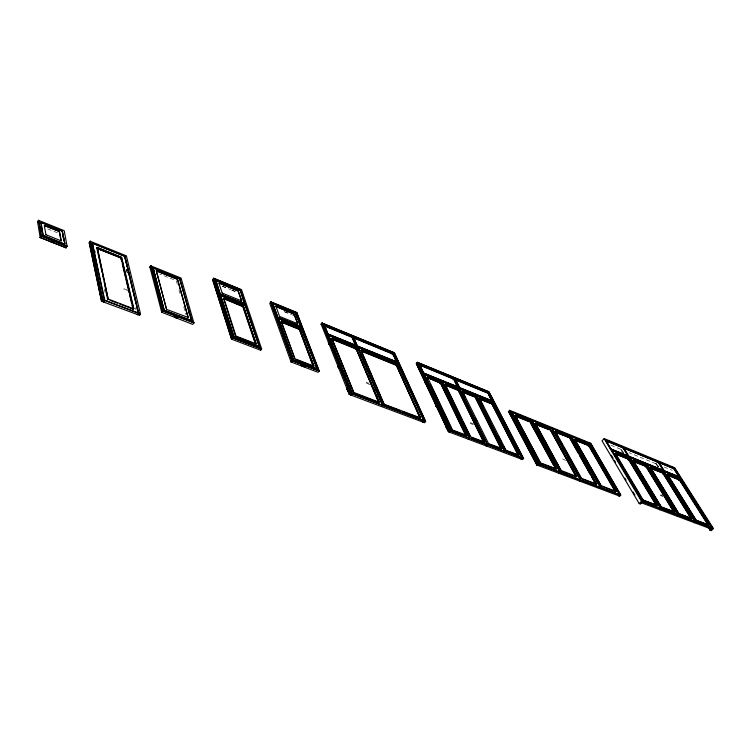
<?xml version="1.0" encoding="UTF-8"?>
<svg xmlns="http://www.w3.org/2000/svg" width="751" height="751" viewBox="0 0 751 751"><rect width="100%" height="100%" fill="white"/><g stroke="black" fill="none" stroke-linecap="round" stroke-linejoin="round"><path stroke-width="0.56" stroke-dasharray="3.75 2.82" d="M177.311 284.263L176.26 280.658L159.785 274.096M622.729 452.815L620.523 449.182L622.476 447.136M658.758 466.991L656.646 464.005L658.514 466.991M655.98 463.743L657.698 466.662L655.83 463.677L657.707 461.658M664.156 467.019L672.314 470.361M611.014 445.268L620.579 449.229L622.532 447.192M655.848 463.714L628.925 452.628M660.486 494.834L662.185 495.378M470.333 422.682L473.646 423.771M366.197 382.353L369.023 383.292M127.107 289.529L123.774 288.919L128.721 291.379M47.782 228.971L58.371 233.139M222.465 286.225L225.61 287.511M231.909 290.093L235.054 291.388M284.516 311.684L289.726 313.815M222.315 286.253L230.707 289.698M231.759 290.13L237.034 292.317M284.366 311.703L291.688 314.735M369.67 384.643L365.868 382.747M470.164 423.311L473.374 424.747M565.597 460.429L562.602 458.899M662.804 496.514L660.185 495.162M662.56 495.378L662.926 495.979M623.471 452.562L621.387 449.53L623.302 452.6M179.01 290.017L180.278 294.505M183.77 306.849L185.995 314.707M126.572 269.327L127.651 273.862M126.29 269.318L127.37 273.852M135.49 307.826L136.025 310.088M104.427 289.182L105.168 292.608"/><path stroke-width="1.13" d="M272.951 303.611L295.547 312.923M620.683 495.2L537.913 463.977L509.497 410.346L508.568 411.539L536.918 465.066L538.27 465.554L539.321 464.249L511.356 411.764L538.533 463.301M622.635 447.174L628.165 456.045L622.663 446.967L605.728 439.973L611.173 449.117L627.817 455.895M708.39 527.286L710.324 530.375L712.549 528.216L680.641 478.096L611.708 450.018L642.565 501.79L660.617 508.483L659.491 509.629L660.796 508.69L629.573 457.462L660.636 508.549L713.45 528.554L711.225 530.713L710.277 530.319L708.4 527.174M328.403 342.794L328.619 342.015M646.367 465.817L674.914 512.191L661.312 507.066L633.131 460.504L646.367 465.817L645.353 466.85M97.33 247.379L108.163 299.123L97.132 247.323L121.643 257.302L133.875 308.642L133.368 308.792L133.875 308.642M292.242 360.63L291.116 362.001L318.086 372.299L319.222 370.881L292.158 360.424L270.717 301.846L292.017 360.602L319.222 370.947L296.842 312.594L270.698 301.883L292.186 360.724L319.147 370.834M328.938 344.118L329.332 343.113M425.423 381.884C424.005 381.424 425.883 381.292 425.066 381.189M425.479 381.79L425.113 381.179M92.664 243.127L125.013 256.344L138.719 313.064L137.442 314.528L138.475 313.083L140.381 313.693L139.508 315.364L140.503 313.843L126.375 255.856L90.158 241.278L89.153 242.817L101.498 301.254L103.769 301.986L104.811 300.269L92.401 243.474M241.315 289.745L213.753 278.302L232.801 337.631L261.573 348.671L260.644 350.219L231.552 339.161L212.693 279.748L213.697 278.321L241.54 289.773L261.63 348.952L232.5 337.725L213.613 278.368M89.275 242.967L90.364 241.221L102.652 299.452C99.723 303.291 103.131 297.668 104.811 300.269L138.635 313.374M259.677 346.765L233.955 337.143L220.644 295.059L245.474 305.113L259.677 346.878M259.574 346.84L245.136 304.868M337.922 365.512L338.41 367.408L338.269 366.845M337.884 365.699L338.372 365.887M612.009 450.29L642.631 501.659L641.542 502.851L711.394 529.08M339.114 367.399C338.513 366.544 338.194 367.812 338.954 366.854M643.485 500.26L657.209 505.404L628.991 458.87M256.298 343.695L243.305 306.173L223.789 297.987L243.502 305.948L255.95 343.864M647.221 464.672L678.482 515.383L695.708 521.898L694.375 522.762L695.698 521.748L663.931 471.45L695.529 521.879L712.323 528.188L695.548 521.767M347.309 388.192L346.84 388.07M347.15 389.178L347.46 389.919M347.431 389.656C348.708 390.163 347.028 391.994 347.394 388.68M348.098 390.051L347.957 391.299M66.999 246.075L65.947 247.858L40.113 237.569L41.333 235.861L67.083 246.394L41.042 236.03L38.761 220.306L41.333 235.861L40.235 237.682L37.578 221.845L38.789 220.343M43.107 235.654L40.92 222.212L62.183 230.782L62.727 233.448M659.847 509.666L660.749 508.765L678.482 515.383L677.533 516.35M59.348 231.439L44.356 225.507L59.564 231.561L61.272 240.93L45.905 234.706M244.77 303.883L240.508 290.374L244.957 303.902L220.193 293.97L215.715 280.048L220.118 293.894L244.957 303.902M679.89 479.654L667.47 474.444L680.106 479.579L679.101 480.556M241.522 300.944L238.133 291.088L218.963 282.986L238.292 290.862L241.803 300.813M695.454 521.898L678.331 515.327L677.402 516.256M692.206 518.697L678.923 513.759L650.507 467.498L663.508 472.839L662.551 473.9M696.083 520.096L667.404 474.425L696.036 520.218L708.953 525.052M539.265 464.503L511.309 411.82M261.658 348.877L260.541 350.266M424.662 380.288L424.381 379.968M424.606 381.686L424.644 380.992M424.878 381.715L425.188 381.208M425.216 382.972L425.423 382.09M425.498 382.7L425.995 382.635M435.261 403.672L435.58 403.954M435.871 405.418L435.618 404.742M436.706 405.23L435.965 405.427L435.955 404.864M436.303 406.544L436.706 405.784M446.066 427.188L446.479 426.69M446.46 426.737L446.469 427.291M446.61 427.892C447.483 428.915 446.535 426.681 446.751 428.624M191.937 320.733L164.169 310.332L152.875 267.628L179.771 278.518L191.937 320.733L191.467 320.884L179.414 278.255M188.445 317.551L166.6 309.412L156.283 270.717L177.499 279.288L188.069 317.72M91.19 251.031L91.209 251.529L91.209 250.881M95.734 272.763L95.584 271.993M100.305 294.58L100.155 293.81M213.791 278.33L212.693 279.748L231.665 339.264L232.5 337.725M677.346 516.266L678.491 515.299L660.796 508.69M710.258 530.112L712.277 528.253M166.478 309.093L156.339 270.886M328.553 342.681L329.182 344.287L329.37 343.198M663.274 472.811L650.507 467.498L663.546 472.961M95.565 272.172L95.743 271.543M124.638 256.072L138.297 312.904L137.114 314.622L139.517 315.307M619.613 496.129L618.58 495.744L619.688 494.599M628.747 458.88L615.351 453.228L643.213 500.072M100.127 293.998L100.324 293.35M532.083 420.325L560.293 472.332L538.035 463.761L536.824 464.982L619.725 496.129L620.72 495.05L590.558 443.174L620.683 494.956M97.245 247.68L121.371 257.471L133.471 308.821M511.356 411.764L590.324 443.944L511.459 411.783M605.879 440.199L622.607 447.005M570.075 437.392L555.411 431.487L581.518 478.415L596.726 484.132L570.328 437.514L555.552 431.45M574.853 439.513L601.194 485.822L574.806 439.419L589.122 445.315L616.055 491.445L589.3 445.183L574.909 439.279M535.651 423.404L550.567 429.441L535.51 423.442L561.166 470.661L535.547 423.714M628.991 456.439L623.508 447.314L657.942 461.527L663.555 470.473L628.878 456.326L663.555 470.473L657.876 461.809M347.328 389.365L348.126 389.957L347.685 390.501M459.79 388.821L487.606 444.733L486.16 445.944L487.521 444.723L521.936 457.96L505.132 451.342L503.686 452.534L505.132 451.342L476.829 395.749M530.553 421.414L515.055 415.172L540.335 462.823L556.425 468.868L530.807 421.536L515.224 415.219M449.549 427.967L451.163 431.252L469.422 438.096L442.039 381.574L493.294 402.47L424.287 374.205L427.253 380.832M479.598 398.443L492.158 403.587L518.988 455.19L506.277 450.375M658.89 462.072L674.426 468.324L680.087 477.214L664.325 470.849L658.749 461.856L674.426 468.324L680.087 477.214L664.391 470.886M453.764 378.382L419.518 364.132L423.508 372.928L419.471 364.273L453.792 378.504L458.082 387.065L423.705 373.097L458.288 387.084L453.773 378.222M492.515 400.959L488.019 392.604L455.519 378.964L459.79 387.798L492.543 401.072L460.034 387.826M458.185 389.516L445.146 384.24L458.551 389.778L484.433 442.01L470.68 436.875L445.165 384.343M538.157 465.507L539.115 464.259M328.084 334.026L355.599 345.235L351.909 336.335L324.329 324.976L352.031 393.759L382.512 405.315L352.369 393.693L351.111 395.11L381.32 406.526L382.503 405.249L423.752 420.926L397.786 363.475L328.581 335.265L332.477 345.31M382.55 405.324L425.601 421.518L394.322 352.773L321.972 323.043L394.416 352.857L425.15 420.476M427.535 377.068L441.062 382.681L466.465 435.204L452.506 430.088M396.312 364.395L361.1 350.126L396.612 364.535L420.438 417.978M104.455 300.419L103.272 301.893L104.718 300.578M353.721 337.058L393.317 353.327L397.448 362.217L357.42 346.089L353.552 337.302M356.152 348.089L331.839 338.485L353.843 392.67L331.792 338.232L356.462 348.239L379.377 402.142M623.677 447.624L657.829 461.743M317.298 369.013L301.273 327.943M293.294 359.842L278.189 318.283L293.247 359.917L316.96 368.854M244.638 303.892L240.076 289.989L240.508 290.374M232.801 337.631L231.561 338.992M259.245 346.915L245.22 305.122L220.766 295.002M42.873 235.232L64.868 244.206L62.202 231.008L65.037 244.066M153.176 267.722L154.997 275.758M338.166 366.544C338.654 369.605 339.076 367.295 338.626 367.943L338.739 368.553M64.52 244.197L43.22 235.711L40.845 222.615M37.775 221.808L38.545 220.362L64.201 230.679L67.102 246.337L65.872 247.83M61.066 240.883L59.263 231.749M640.359 503.799L639.204 503.621L602.03 440.828L604.161 438.575L674.689 467.723L713.45 528.554M328.938 343.874L329.21 343.047M436.19 405.756L436.444 406.479L436.96 405.878M338.673 368.093L338.776 367.211M137.442 314.528L103.657 302.062M347.619 390.154L347.6 389.347M161.549 312.209L192.735 324.385L193.983 322.846L162.807 310.783L161.596 312.294L162.807 310.783L150.951 265.788L149.749 267.309L150.979 265.826M162.357 303.582L164.037 310.013M435.693 404.629L435.871 404.273M436.857 405.662L436.303 405.925M179.855 278.659L153.157 267.863L164.122 310.257M446.507 427.666L446.648 428.164L447.174 427.563M445.991 426.502L446.685 425.582M663.508 472.839L692.178 518.753M191.627 320.855L164.206 310.182M222.193 293.097L241.709 300.963M245.126 305.084L220.503 295.002L233.927 336.889M678.341 515.28L647.08 464.587M674.839 512.144L661.378 506.981M259.414 346.765L233.918 337.068M276.03 306.652L279.56 316.443L297.631 323.709L293.829 313.984L275.927 306.539M277.607 317.147L272.697 303.639L277.607 317.147L301.029 326.554L295.519 313.026M445.841 425.733L446.357 425.657L445.54 425.648M446.413 426.934L446.338 427.516M319.072 371.032L296.626 312.566M301.32 328.018L278.349 318.311L301.592 327.934M291.153 361.888L292.045 360.461M313.683 366.094L295.049 358.818L281.296 321.212L299.762 328.666L314.002 365.934M324.376 325.286L351.534 336.373L355.458 345.207L328.009 334.092L324.338 325.08M642.631 501.659L660.589 508.662L641.476 501.311L604.161 438.575M357.213 345.911L353.571 337.143M359.288 350.764L357.72 347.375M349.177 394.209L350.417 393.036L322.019 323.052L321.043 324.413L322.048 323.061L350.126 393.036C355.185 395.636 348.924 390.708 349.393 394.406M392.379 354.819L393.552 353.59M384.343 404.32L420.616 417.969L396.331 364.62M650.554 467.657L678.876 513.693M424.409 374.233L451.304 431.027L449.83 432.276L450.3 432.379M619.763 494.609L590.248 443.935L511.581 412.017M445.146 388.051L442.142 381.733L469.666 437.964L468.211 439.185L468.671 439.288M397.786 363.475L424.108 420.767L422.635 422.043L424.108 420.767L425.657 421.377L424.662 422.719L381.527 406.554L382.775 405.165L357.917 347.563M124.553 256.373L127.238 266.765M104.286 300.419L92.401 243.286M462.607 391.515L475.421 396.8L501.94 448.713L475.665 396.725L462.719 391.28M156.499 271.008L177.142 279.025M240.301 290.384L216.063 280.301M193.889 323.024L181.066 278.058L150.744 265.845L162.535 310.952L193.88 322.705M493.078 402.442L522.001 457.885L523.569 458.561L488.901 391.806L417.209 362.339L449.361 430.53L504.888 451.482M633.131 460.504L646.264 465.817L633.168 460.767M468.455 439.194L469.394 438.124M293.735 313.927L276.096 306.38M174.392 316.866L174.73 316.255M501.968 448.535L488.544 443.634L462.625 391.524M281.475 321.475L299.433 328.431M295.716 312.942L300.691 326.319M398.171 363.747L328.731 335.293M515.158 415.378L540.513 462.841M628.024 455.923L611.042 449.051L611.821 450.065M351.975 393.853L350.895 395.082L352.369 393.693L328.666 335.556M531.849 420.4L559.993 472.323L619.556 494.74L590.098 443.85M382.475 405.343L357.88 347.356M521.269 459.086L522.245 457.81L493.125 402.198M538.336 465.507L539.058 464.146M450.957 431.187C449.962 428.164 446.789 434.162 449.586 430.464L417.396 362.301L488.939 391.844L523.513 458.551M487.943 392.557L455.65 379.058M436.293 405.981L436.706 405.418M491.971 403.418L479.729 398.19M615.341 453.482L628.803 458.73M504.803 451.501L476.575 395.646M508.615 411.576L536.862 465.019L537.866 463.78L539.105 464.343M580.439 479.767L579.397 481.025L580.673 479.851L552.023 428.417M301.921 365.69L302.306 365.08M599.533 488.535L600.49 487.333L571.427 436.284M642.584 501.893L640.265 503.987M590.502 443.174L509.6 410.309M96.588 248.271L121.155 257.753L133.34 309.215L119.587 304.014M576.759 476.594L561.157 470.492M120.517 258.879L121.728 257.452M100.625 295.5L100.906 296.044L101.132 295.265M107.722 299.959L104.079 281.634M661.255 507L633.206 460.645M174.504 316.518L174.457 316.997M255.809 344.23L243.033 306.352L223.582 298.504L242.808 306.661L255.575 344.54M317.288 368.901L301.17 327.558M231.684 339.142L232.585 337.65L213.603 278.424M235.598 336.861L223.582 298.504M293.059 315.289L294.223 314.04L297.865 323.597M312.491 364.61L299.302 329.06L281.081 321.71L294.467 358.189M680.594 478.293L712.37 528.178M329.351 342.803L328.741 343.376L329.257 342.587M329.069 344.183L329.492 343.648M338.466 367.549L338.983 366.741M338.804 368.394L339.236 367.859M355.392 349.581L356.556 348.38M378.391 401.935L356.162 348.68L331.651 338.739L343.348 367.53M347.366 389.825L348.051 389.262M347.506 390.06L348.023 389.403L347.629 389.882M347.779 390.511L347.844 389.91M392.219 354.566L393.158 353.242M395.899 360.902L393.026 353.824L324.113 325.446L327.314 333.369M419.781 417.575L396.312 364.967L360.949 350.623L384.024 404.573L399.044 410.253M521.992 457.969L523.607 458.345L522.63 459.584L448.385 431.731L416.279 363.54L417.209 362.339M518.866 455.19L492.018 403.174M423.395 373.688L419.509 364.723L453.632 378.776L457.913 387.385M466.146 435.618L440.668 382.954L427.178 377.481L440.443 383.217L465.404 434.838M424.69 381.592L425.61 380.898M424.963 382.099L425.47 381.499M425.075 382.409L425.488 381.912L425.348 382.916M62.098 231.092L41.174 222.521M439.729 383.63L440.668 382.334M456.739 385.732L453.632 378.776M453.041 379.659L454.158 378.56M436.021 404.639L435.758 405.108M436.04 405.634L436.556 405.024M436.162 405.962L436.706 405.606M436.369 406.404L436.584 405.465M483.362 441.635L458.166 390.051L444.977 384.7L461.874 419.415M446.685 428.342L447.117 427.817M462.175 391.675L475.073 396.913L501.246 449.239M450.009 432.266L451.079 431.036L423.573 372.871M492.065 401.635L487.85 392.867L455.228 379.433M479.194 398.584L491.811 403.7L518.406 455.726M530.168 422.109L556.022 469.15L540.119 463.132M576.468 476.885L550.417 429.957L535.05 424.08L549.122 429.76M521.006 458.983L522.001 457.885M550.417 429.957L575.67 476.106M554.951 432.116L569.915 437.833L596.106 484.639M560.772 471.281L575.435 476.491M560.246 472.417L558.885 473.308L560.124 472.182L531.839 420.231M588.305 446.301L589.394 445.305M611.896 450.29L680.472 478.265M599.298 488.441L600.256 487.249M615.904 454.299L628.634 459.152L656.787 505.714L644.067 500.889M628.005 459.865L629.131 458.974M674.295 512.67L646.095 466.23L632.671 461.095L644.865 466.042M645.409 466.887L646.207 465.967M161.784 312.425L149.937 267.168M338.663 366.845L339.105 367.211M651.098 468.568L663.114 473.139L691.568 519.213M639.204 503.621L641.476 501.311M605.372 440.696L674.079 468.708L679.599 477.383L668.869 473.008M678.979 480.471L679.89 479.467M679.148 480.621L680.209 479.701L667.517 474.529M425.01 381.301L424.888 382.015M425.432 381.574L424.709 381.799M710.277 530.319L712.474 528.197M679.955 479.711L708.766 525.052M66.201 247.736L40.103 237.372M188.313 317.72L177.593 279.438M357.42 346.089L397.429 362.113M459.556 388.821L487.361 444.864L469.422 438.096M53.781 242.113L53.781 242.413M232.632 337.875L261.555 348.858M272.754 303.808L277.823 317.344L300.822 326.46M313.805 365.953L299.856 328.816M351.055 395.017L349.215 394.416L321.165 324.197M643.288 500.26L657.209 505.404M466.277 435.242L441.062 382.681M484.404 441.888L458.551 389.778M488.131 392.726L493.276 402.283M303.254 366.103A11.763 8.702 -20.2 0 0 304.089 366.347L304.193 366.638A11.763 8.702 -20.2 0 1 301.789 365.709L301.677 365.418A11.763 8.702 -20.2 0 0 302.428 365.784M509.478 410.412L538.035 463.761M427.375 377.255L440.809 382.757M556.209 468.831L530.91 421.668M576.646 476.566L550.774 429.779L576.862 476.434M596.51 484.095L570.422 437.645M300.794 326.563L295.95 313.223M452.581 430.135L427.422 377.237M646.376 466.127L674.745 512.051M657.012 505.31L628.981 458.992M330.055 344.531L328.919 344.08M426.155 383.141L425.197 382.935M437.27 406.704L436.284 406.507M295.866 313.083L273.035 303.779M628.916 459.039L657.106 505.414M304.193 366.638L303.526 366.216M678.923 513.581L692.103 518.744M708.784 525.137L696.215 520.368M278.152 318.593L293.331 359.992L317.204 369.07M708.831 524.996L680.068 479.72M436.143 405.484L436.829 405.333M94.964 251.294L94.973 252.721M234.209 337.208L259.32 346.624M293.594 360.02L317.194 368.976L301.498 327.924M447.23 428.783L446.789 428.633M435.946 404.104L435.345 403.991M425.498 381.94L424.972 381.808M338.729 367.483L339.217 367.455M618.608 495.707L619.782 494.684M692.093 518.584L663.471 472.98M270.923 301.874L269.75 303.301L291.059 361.963M125.098 256.495L92.72 243.39M90.392 241.268L102.361 299.63L140.381 313.693M302.634 366.019L304.193 366.328M424.315 374.477L441.992 381.668M138.212 313.214L136.757 306.361M278.33 318.499L301.264 327.802M52.551 242.273L53.424 242.329M215.856 280.104L240.085 290.064M89.36 242.667L101.61 301.17M133.518 308.764L108.153 299.029M615.951 491.436L601.194 485.653M110.068 300.409L117.475 303.216M582.372 479.119L595.261 483.991M602.086 486.573L615.66 491.708L588.887 445.493L574.534 439.701M354.791 393.524L378.025 402.311M402.264 411.473L419.424 417.96M465.076 435.214L452.271 430.379L430.689 384.887M471.619 437.692L483.081 442.02M488.244 443.972L500.457 448.591M674.52 512.445L661.105 507.347L651.502 491.529M679.815 514.454L690.704 518.584M256.025 343.827L236.021 336.091L223.789 298.091M235.833 336.542L252.655 343.019M295.903 359.654L312.5 366.047M51.688 241.484L52.42 241.775M537.791 463.836L537.049 465.019M530.394 421.865L514.81 415.575L519.767 424.878M569.915 437.833L555.167 431.872L558.012 436.969M514.595 415.829L529.136 421.696M576.364 440.762L588.671 445.728L615.426 491.943M280.855 322.01L299.076 329.351M97.649 248.703L120.93 258.081L121.728 261.442M615.078 453.651L628.634 459.152M650.235 467.911L663.114 473.139M332.486 339.452L355.946 348.962M361.804 351.337L396.087 365.23M444.752 384.963L457.941 390.304M461.959 391.938L473.778 396.725M480.03 399.26L490.544 403.522M666.944 474.989L679.505 480.086L707.771 524.611M219.893 294.261L224.183 295.997M297.415 325.662L300.569 326.948M458.345 387.037L459.884 387.741M611.962 449.83L666.719 472.135M328.797 334.805L352.613 344.502M354.782 345.385L358.03 346.709M360.189 347.591L389.422 359.494M391.59 360.377L394.838 361.7M424.69 373.857L430.051 376.044M432.191 376.918L442.912 381.283M445.052 382.146L450.412 384.334M452.553 385.207L456.843 386.953M615.444 453.397L628.784 458.814M323.888 325.737L392.801 354.087M419.283 364.986L453.416 379.03M455.012 379.687L487.634 393.111M296.814 312.613L270.735 301.855M674.079 468.708L605.578 440.471L610.892 449.389M353.646 337.237L393.102 353.496L397.176 362.245M215.509 280.564L217.64 281.447M228.266 285.821L230.388 286.694M175.415 317.344L176.419 317.767M175.49 317.175L176.457 317.579M52.542 241.794L51.472 241.324L52.589 242.075M301.789 365.249L302.484 365.587M100.615 296.044L101.132 296.467M62.183 230.782L62.652 231.214M448.572 431.731L416.345 363.653M356.087 348.276L379.105 402.226L353.796 392.463M600.453 487.577L571.201 436.19M580.561 480.058L551.788 428.314M44.318 225.61L45.971 234.885M328.628 343.198L328.384 342.756M96.044 273.636L96.316 274.171L96.006 273.786M91.65 252.646L91.913 253.162L91.603 252.777M673.872 468.924L679.392 477.598M681.213 497.171L667.16 474.773L679.721 479.87L708.615 525.381L695.886 520.556L682.434 499.124M662.908 473.355L690.958 518.237M650.845 468.896L655.689 476.744M656.9 478.706L671.45 502.259M672.661 504.221L678.115 513.055M646.489 467.432L673.694 511.684M632.886 460.87L638.284 469.769M639.486 471.75L650.3 489.549M628.418 459.368L656.562 505.939M615.67 454.646L623.396 467.601M624.588 469.591L629.338 477.561M630.53 479.56L632.314 482.546M633.506 484.536L640.631 496.495M641.823 498.495L643.016 500.485M611.323 455.266L613.088 458.251M614.393 460.335L615.567 462.316M624.879 478.134L626.062 480.124M633.131 492.065L634.905 495.04M575.688 441.719L576.834 443.738M577.988 445.765L591.816 470.013M592.971 472.032L601.035 486.179M569.699 438.068L578.308 453.257M579.453 455.275L590.361 474.51M591.516 476.538L595.534 483.625M559.148 439.006L562.555 445.108M563.691 447.145L576.759 470.567M577.894 472.604L581.302 478.716M535.266 423.836L536.946 426.915M538.063 428.971L549.816 450.516M550.934 452.562L554.294 458.72M555.411 460.776L558.763 466.925M559.889 468.981L561.006 471.027M530.732 423.142L553.562 465.282M520.865 426.953L538.467 460.025M510.774 414.176L511.863 416.223M516.744 425.451L517.824 427.497M487.85 392.867L492.28 401.381L459.518 388.042L455.707 380.391M491.811 403.7L518.641 455.463L505.705 450.581L503.583 446.413M506.005 450.243L479.645 398.424M480.255 400.659L482.912 405.859M485.559 411.06L490.328 420.419M498.279 436.021L500.936 441.222M500.701 441.475L502.288 444.592M475.073 396.913L501.48 448.976M100.474 295.772L100.625 296.091M96.044 274.209L95.903 273.946M463.743 394.819L464.785 396.904M475.73 418.87L476.772 420.964M458.166 390.051L484.123 442.414M91.491 252.88L91.641 253.19M462.898 421.518L470.06 436.247M450.703 399.504L457.781 414.083M463.339 425.545L468.906 436.998M427.178 377.481L428.183 379.602M429.722 386.07L433.693 394.453M436.171 399.692L440.63 409.117M443.109 414.355L447.07 422.729M425.329 381.94L425.207 382.644M397.382 362.264L397.936 363.484M393.026 353.824L397.007 362.583M396.312 364.967L420.494 418.363M361.109 350.229L384.127 404.122M360.198 352.904L370.215 376.411M371.125 378.542L372.036 380.682M373.397 383.883L374.308 386.023M375.218 388.154L376.58 391.365M377.49 393.505L378.861 396.706M379.771 398.847L381.132 402.048M356.162 348.68L378.626 401.644M344.211 369.661L353.74 393.13M334.655 350.698L335.528 352.848M337.706 358.236L338.579 360.386M339.452 362.545L345.113 376.542M345.986 378.701L346.859 380.851M349.037 386.239L349.91 388.389M350.783 390.548L351.646 392.698M296.204 315.542L297.002 317.617M299.302 329.06L313.533 366.45M218.954 283.089L222.146 293.021M188.876 312.369L189.515 314.594M155.588 277.992L157.945 286.891M158.527 289.116L161.765 301.358M160.376 297.293L160.967 299.527M163.333 308.492L163.925 310.726M127.783 269.027L132.401 288.262M132.946 290.524L136.213 304.099M122.253 263.676L125.426 277.11M125.961 279.344L129.134 292.777M129.66 295.012L131.519 302.85M132.045 305.084L133.105 309.562M96.813 247.933L102.145 272.651M102.624 274.894L103.591 279.391M63.122 235.589L64.117 240.94M62.896 235.898L63.3 238.076M41.145 226.117L41.512 228.313M41.868 230.501L42.234 232.697M51.237 241.465L51.256 241.644A13.537 10.927 -2.9 0 0 52.373 242M304.239 366.61A11.321 8.374 -20.2 0 1 302.644 366.075M175.33 317.41A12.795 9.941 -12.9 0 0 177.236 318.058L177.349 318.039A12.316 9.566 -12.9 0 1 175.434 317.401M177.161 317.757A12.795 9.941 -12.9 0 1 176.194 317.476M50.401 241.39A13.546 10.927 -2.9 0 0 53.481 242.62L53.499 242.573A13.039 10.514 -2.9 0 1 50.552 241.409"/></g></svg>
